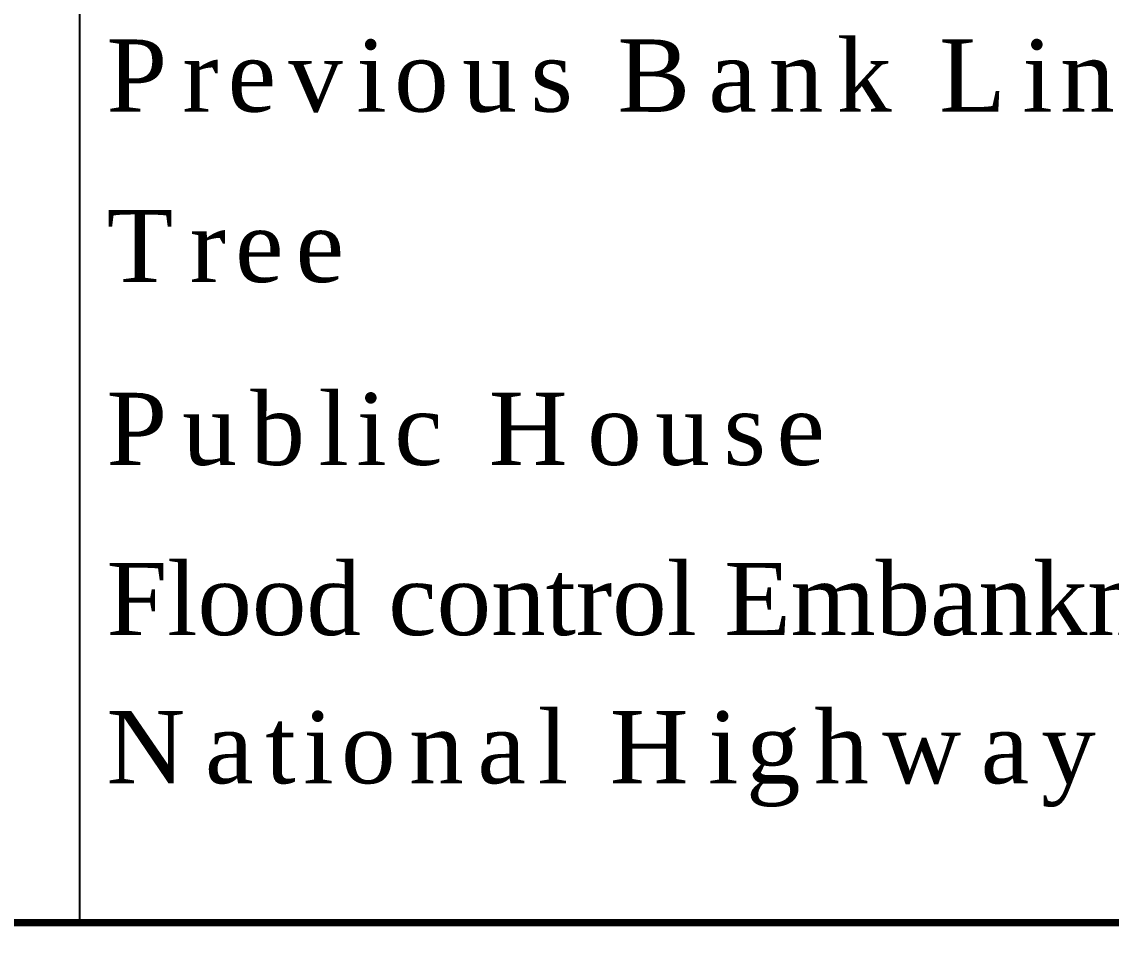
# Model space of a CAD drawing. Header units: inches. Extents: x -340059099 to 1458168, y 1119167 to 1294232938.
# Drawn here: x 462249 to 464513, y 2614449 to 2616364 of the extents above; entities that cross this region are included whole.
import ezdxf

# ---------------------------------------------------------------- set-up
doc = ezdxf.new("R2010")
doc.units = ezdxf.units.IN
doc.header["$MEASUREMENT"] = 0
doc.layers.add('Text', color=7, linetype='Continuous')
doc.styles.add('Text', font='times.ttf', dxfattribs={"height": 240})

msp = doc.modelspace()

# ---------------------------------------------------------------- linework, layer by layer
at = {"layer": 'Text', "const_width": 15}
msp.add_lwpolyline([(454607.1, 2626462.8), (472435.3, 2626462.8), (472435.3, 2614491.3), (454607.1, 2614491.3)], close=True, dxfattribs=at)
at = {"layer": 'Text'}
msp.add_lwpolyline([(462368.5, 2614491.3), (465631.3, 2614491.3), (465631.3, 2616862.6), (462368.5, 2616862.6)], close=True, dxfattribs=at)
at = {"layer": 'Text', "color": 1}
msp.add_circle((469844, 2616428.5), 81808, dxfattribs=at)

# ---------------------------------------------------------------- texts
at = {"layer": 'Text', "attachment_point": 1, "style": 'Text'}
for s, insert, char_height in [('{\\T1.25;Previous Bank Line}', (462424.7, 2616327.3), 150), ('{\\T1.25;Tree}', (462424.7, 2615973.1), 150), ('{\\T1.25;Public House}', (462424.7, 2615592.8), 150), ('{\\H1.5x;Flood control Embankment} ', (462424.7, 2615239.2), 100), ('{\\T1.25;National Highway}', (462424.7, 2614931.1), 150)]:
    msp.add_mtext(s, dxfattribs=dict(at, insert=insert, char_height=char_height))

doc.saveas('drawing.dxf')
